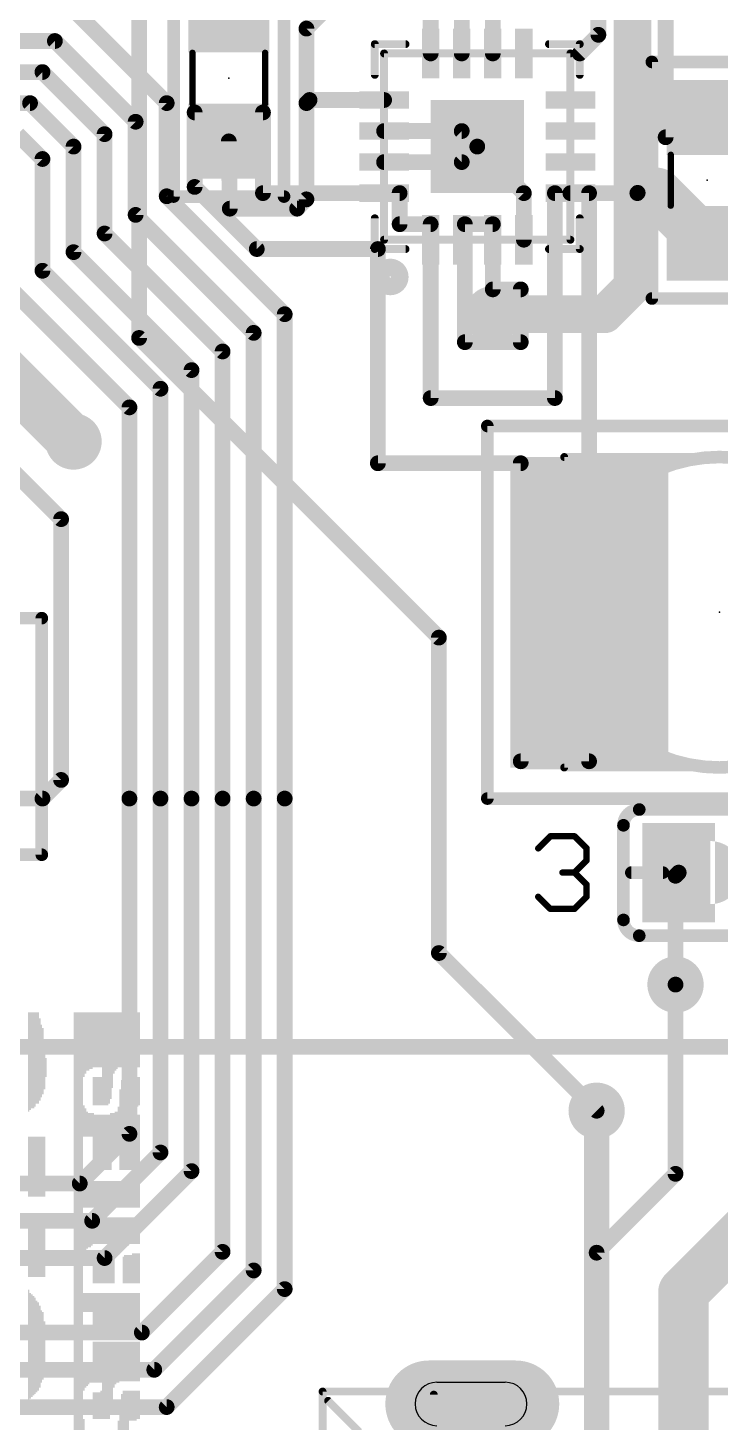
# Model space of a CAD drawing. Extents: x -12.5 to 70.1, y -12.4 to 85.2.
# Drawn here: x 27.17 to 38.31, y 24.96 to 47.41 of the extents above; entities that cross this region are included whole.
import ezdxf

# ---------------------------------------------------------------- set-up
doc = ezdxf.new("R2010")
doc.units = 0
for name, color, linetype in [('1', 12, 'CONTINUOUS'), ('16', 132, 'CONTINUOUS'), ('17', 110, 'CONTINUOUS'), ('18', 110, 'CONTINUOUS'), ('20', 53, 'CONTINUOUS'), ('21', 40, 'CONTINUOUS'), ('23', 53, 'CONTINUOUS'), ('51', 253, 'CONTINUOUS')]:
    doc.layers.add(name, color=color, linetype=linetype)

# ---------------------------------------------------------------- blocks, each defined once
blk = doc.blocks.new('RECT')
blk.add_solid([(-0.5, -0.5), (0.5, -0.5), (-0.5, 0.5), (0.5, 0.5)])
blk = doc.blocks.new('LONGP100')
at = {"const_width": 1}
blk.add_lwpolyline([(-0.5, 0), (0.5, 0)], dxfattribs=at)
at = {"const_width": 0.5}
for points in [[(-0.5, 0.25, 1), (-0.5, -0.25)], [(0.5, -0.25, 1), (0.5, 0.25)]]:
    blk.add_lwpolyline(points, format="xyb", dxfattribs=at)
blk = doc.blocks.new('ROUNDV')
at = {"const_width": 0.5}
blk.add_lwpolyline([(0, -0.25, 1), (0, 0.25, 1), (0, -0.25)], format="xyb", dxfattribs=at)

msp = doc.modelspace()

# ---------------------------------------------------------------- linework, layer by layer
at = {"layer": '1'}
for points, const_width in [([(36.35, 47.3), (36.35, 51.6)], 0.254), ([(37.433, 50.05), (37.433, 45.65)], 0.254), ([(34.15, 47), (34.15, 48.45)], 0.254), ([(27.9, 47.7), (29.4, 46.2)], 0.254), ([(31.9, 47.65), (31.65, 47.4)], 0.254), ([(33.65, 47), (33.65, 47.55)], 0.254), ([(34.65, 47), (34.65, 47.6)], 0.254), ([(31.65, 47.4), (31.65, 46.2)], 0.254), ([(36.05, 47), (36.35, 47.3)], 0.254), ([(18, 47.2), (27.6, 47.2)], 0.254), ([(27.6, 47.2), (28.9, 45.9)], 0.254), ([(18.3, 46.7), (27.4, 46.7)], 0.254), ([(27.4, 46.7), (28.4, 45.7)], 0.254), ([(18.6, 46.2), (27.2, 46.2)], 0.254), ([(27.2, 46.2), (27.9, 45.5)], 0.254), ([(29.4, 46.2), (29.4, 44.7)], 0.254), ([(31.7, 46.25), (31.65, 46.2)], 0.254), ([(31.65, 46.2), (31.65, 44.65)], 0.254), ([(32.9, 46.25), (31.7, 46.25)], 0.254), ([(30.95, 46.05), (29.85, 46.05)], 0.254), ([(29.85, 46.05), (29.85, 44.85)], 0.254), ([(30.95, 44.75), (30.95, 46.05)], 0.254), ([(27, 45.7), (27.4, 45.3)], 0.254), ([(28.4, 45.7), (28.4, 44.1)], 0.254), ([(28.9, 45.9), (28.9, 44.4)], 0.254), ([(32.9, 45.75), (34.15, 45.75)], 0.254), ([(34.15, 45.75), (34.4, 45.5)], 0.254), ([(27.9, 45.5), (27.9, 43.8)], 0.254), ([(30.416, 44.5), (30.4, 45.584)], 0.254), ([(34.15, 45.25), (34.4, 45.5)], 0.254), ([(35.15, 44.75), (34.4, 45.5)], 0.254), ([(37.433, 45.65), (44.25, 45.65)], 0.254), ([(27.4, 45.3), (27.4, 43.5)], 0.254), ([(32.9, 45.25), (34.15, 45.25)], 0.254), ([(36.9824, 44.7548), (37.2872, 44.7548)], 0.8128), ([(37.2872, 44.7548), (38.1, 43.942)], 0.8128), ([(29.85, 44.85), (30.85, 43.85)], 0.254), ([(29.4, 44.7), (31.3, 42.8)], 0.254), ([(33.15, 44.75), (30.95, 44.75)], 0.254), ([(31.65, 44.65), (31.5, 44.5)], 0.254), ([(33.15, 44.25), (33.15, 44.75)], 0.254), ([(35.15, 44), (35.15, 44.75)], 0.254), ([(36.2, 44.75), (35.65, 44.75)], 0.254), ([(35.65, 44.75), (35.65, 41.45)], 0.254), ([(35.9, 44.75), (36.9776, 44.75)], 0.254), ([(36.2, 35.6), (36.2, 44.75)], 0.254), ([(36.9776, 44.75), (36.9824, 44.7548)], 0.254), ([(28.9, 44.4), (30.8, 42.5)], 0.254), ([(31.5, 44.5), (30.416, 44.5)], 0.254), ([(33.65, 44.25), (33.15, 44.25)], 0.254), ([(33.65, 41.45), (33.65, 44.25)], 0.254), ([(34.2, 44.25), (34.2, 42.35)], 0.254), ([(34.65, 44.25), (34.2, 44.25)], 0.254), ([(34.65, 43.2), (34.65, 44.25)], 0.254), ([(38.1, 43.942), (39.878, 43.942)], 0.8128), ([(28.4, 44.1), (30.3, 42.2)], 0.254), ([(27.9, 43.8), (29.8, 41.9)], 0.254), ([(30.85, 43.85), (32.8, 43.85)], 0.254), ([(32.8, 43.85), (32.8, 40.4)], 0.254), ([(27.4, 43.5), (29.3, 41.6)], 0.254), ([(26.9, 43.2), (28.8, 41.3)], 0.254), ([(35.1, 43.2), (34.65, 43.2)], 0.254), ([(35.1, 42.35), (35.1, 43.2)], 0.254), ([(31.3, 42.8), (31.3, 35)], 0.254), ([(30.8, 42.5), (30.8, 35)], 0.254), ([(34.2, 42.35), (35.1, 42.35)], 0.254), ([(26.634, 42.016), (27.9, 40.75)], 0.8128), ([(30.3, 42.2), (30.3, 35)], 0.254), ([(29.8, 41.9), (29.8, 35)], 0.254), ([(29.3, 41.6), (29.3, 35)], 0.254), ([(35.65, 41.45), (33.65, 41.45)], 0.254), ([(28.8, 41.3), (28.8, 35)], 0.254), ([(26.2, 41), (27.7, 39.5)], 0.254), ([(32.8, 40.4), (35.1, 40.4)], 0.254), ([(35.1, 40.4), (35.1, 35.6)], 0.254), ([(27.7, 39.5), (27.7, 35.3)], 0.254), ([(35.1, 35.6), (36.2, 35.6)], 0.254), ([(27.7, 35.3), (27.4, 35)], 0.254), ([(27.4, 35), (26.516, 35)], 0.254), ([(28.8, 29.6), (28.8, 35)], 0.254), ([(29.3, 29.3), (29.3, 35)], 0.254), ([(29.8, 29), (29.8, 35)], 0.254), ([(30.3, 27.7), (30.3, 35)], 0.254), ([(30.8, 27.4), (30.8, 35)], 0.254), ([(31.3, 27.1), (31.3, 35)], 0.254), ([(37.592, 33.7566), (37.6428, 33.8074)], 0.254), ([(37.592, 32.004), (37.592, 33.7566)], 0.254), ([(16, 31), (45, 31)], 0.254), ([(36.322, 29.972), (36.322, 22.352)], 0.4064), ([(28, 28.8), (28.8, 29.6)], 0.254), ([(28.2, 28.2), (29.3, 29.3)], 0.254), ([(28.4, 27.6), (29.8, 29)], 0.254), ([(17.75, 28.8), (28, 28.8)], 0.254), ([(17.75, 28.2), (28.2, 28.2)], 0.254), ([(17.75, 27.6), (28.4, 27.6)], 0.254), ([(29, 26.4), (30.3, 27.7)], 0.254), ([(29.2, 25.8), (30.8, 27.4)], 0.254), ([(29.4, 25.2), (31.3, 27.1)], 0.254), ([(17.7, 26.4), (29, 26.4)], 0.254), ([(17.7, 25.8), (29.2, 25.8)], 0.254), ([(17.7, 25.2), (29.4, 25.2)], 0.254)]:
    msp.add_lwpolyline(points, dxfattribs=dict(at, const_width=const_width))
for points, const_width in [([(31.7135, 47.4, 1), (31.5865, 47.4)], 0.127), ([(31.6051, 47.4449, 1), (31.6949, 47.3551)], 0.127), ([(36.3949, 47.2551, 1), (36.3051, 47.3449)], 0.127), ([(27.6449, 47.2449, 1), (27.5551, 47.1551)], 0.127), ([(27.6, 47.1365, 1), (27.6, 47.2635)], 0.127), ([(36.2865, 47.3, 1), (36.4135, 47.3)], 0.127), ([(33.5865, 47, 1), (33.7135, 47)], 0.127), ([(34.0865, 47, 1), (34.2135, 47)], 0.127), ([(34.5865, 47, 1), (34.7135, 47)], 0.127), ([(36.0051, 47.0449, 1), (36.0949, 46.9551)], 0.127), ([(27.4449, 46.7449, 1), (27.3551, 46.6551)], 0.127), ([(27.4, 46.6365, 1), (27.4, 46.7635)], 0.127), ([(27.2449, 46.2449, 1), (27.1551, 46.1551)], 0.127), ([(27.2, 46.1365, 1), (27.2, 46.2635)], 0.127), ([(29.4635, 46.2, 1), (29.3365, 46.2)], 0.127), ([(29.3551, 46.1551, 1), (29.4449, 46.2449)], 0.127), ([(31.7135, 46.2, 1), (31.5865, 46.2)], 0.127), ([(31.6051, 46.2449, 1), (31.6949, 46.1551)], 0.127), ([(31.5865, 46.2, 1), (31.7135, 46.2)], 0.127), ([(31.7, 46.3135, 1), (31.7, 46.1865)], 0.127), ([(31.7449, 46.2051, 1), (31.6551, 46.2949)], 0.127), ([(32.9, 46.1865, 1), (32.9, 46.3135)], 0.127), ([(29.85, 46.1135, 1), (29.85, 45.9865)], 0.127), ([(29.9135, 46.05, 1), (29.7865, 46.05)], 0.127), ([(31.0135, 46.05, 1), (30.8865, 46.05)], 0.127), ([(30.95, 45.9865, 1), (30.95, 46.1135)], 0.127), ([(28.4635, 45.7, 1), (28.3365, 45.7)], 0.127), ([(28.3551, 45.6551, 1), (28.4449, 45.7449)], 0.127), ([(28.9635, 45.9, 1), (28.8365, 45.9)], 0.127), ([(28.8551, 45.8551, 1), (28.9449, 45.9449)], 0.127), ([(32.9, 45.8135, 1), (32.9, 45.6865)], 0.127), ([(34.1949, 45.7949, 1), (34.1051, 45.7051)], 0.127), ([(34.15, 45.6865, 1), (34.15, 45.8135)], 0.127), ([(27.9635, 45.5, 1), (27.8365, 45.5)], 0.127), ([(27.8551, 45.4551, 1), (27.9449, 45.5449)], 0.127), ([(30.4635, 45.5849, 1), (30.3365, 45.5831)], 0.127), ([(34.4449, 45.5449, 1), (34.3551, 45.4551)], 0.127), ([(34.4449, 45.4551, 1), (34.3551, 45.5449)], 0.127), ([(34.3551, 45.4551, 1), (34.4449, 45.5449)], 0.127), ([(37.433, 45.7135, 1), (37.433, 45.5865)], 0.127), ([(37.3695, 45.65, 1), (37.4965, 45.65)], 0.127), ([(27.4635, 45.3, 1), (27.3365, 45.3)], 0.127), ([(27.3551, 45.2551, 1), (27.4449, 45.3449)], 0.127), ([(32.9, 45.3135, 1), (32.9, 45.1865)], 0.127), ([(34.1051, 45.2949, 1), (34.1949, 45.2051)], 0.127), ([(34.15, 45.1865, 1), (34.15, 45.3135)], 0.127), ([(36.9824, 44.958, 1), (36.9824, 44.5516)], 0.4064), ([(37.4309, 44.8985, 1), (37.1435, 44.6111)], 0.4064), ([(37.2872, 44.5516, 1), (37.2872, 44.958)], 0.4064), ([(29.8949, 44.8949, 1), (29.8051, 44.8051)], 0.127), ([(29.7865, 44.85, 1), (29.9135, 44.85)], 0.127), ([(29.4449, 44.7449, 1), (29.3551, 44.6551)], 0.127), ([(29.3365, 44.7, 1), (29.4635, 44.7)], 0.127), ([(30.95, 44.8135, 1), (30.95, 44.6865)], 0.127), ([(30.8865, 44.75, 1), (31.0135, 44.75)], 0.127), ([(31.5865, 44.65, 1), (31.7135, 44.65)], 0.127), ([(31.6949, 44.6051, 1), (31.6051, 44.6949)], 0.127), ([(33.2135, 44.75, 1), (33.0865, 44.75)], 0.127), ([(33.15, 44.6865, 1), (33.15, 44.8135)], 0.127), ([(35.2135, 44.75, 1), (35.0865, 44.75)], 0.127), ([(35.1051, 44.7051, 1), (35.1949, 44.7949)], 0.127), ([(35.65, 44.8135, 1), (35.65, 44.6865)], 0.127), ([(35.7135, 44.75, 1), (35.5865, 44.75)], 0.127), ([(35.9, 44.8135, 1), (35.9, 44.6865)], 0.127), ([(36.2635, 44.75, 1), (36.1365, 44.75)], 0.127), ([(36.2, 44.6865, 1), (36.2, 44.8135)], 0.127), ([(36.9327, 44.7949, 1), (37.0225, 44.7051)], 0.127), ([(37.0273, 44.7099, 1), (36.9375, 44.7997)], 0.127), ([(36.9776, 44.6865, 1), (36.9776, 44.8135)], 0.127), ([(28.9449, 44.4449, 1), (28.8551, 44.3551)], 0.127), ([(28.8365, 44.4, 1), (28.9635, 44.4)], 0.127), ([(30.416, 44.5635, 1), (30.416, 44.4365)], 0.127), ([(30.3525, 44.4991, 1), (30.4795, 44.5009)], 0.127), ([(31.4551, 44.5449, 1), (31.5449, 44.4551)], 0.127), ([(31.5, 44.4365, 1), (31.5, 44.5635)], 0.127), ([(33.15, 44.3135, 1), (33.15, 44.1865)], 0.127), ([(33.0865, 44.25, 1), (33.2135, 44.25)], 0.127), ([(33.7135, 44.25, 1), (33.5865, 44.25)], 0.127), ([(33.65, 44.1865, 1), (33.65, 44.3135)], 0.127), ([(34.2635, 44.25, 1), (34.1365, 44.25)], 0.127), ([(34.2, 44.3135, 1), (34.2, 44.1865)], 0.127), ([(34.7135, 44.25, 1), (34.5865, 44.25)], 0.127), ([(34.65, 44.1865, 1), (34.65, 44.3135)], 0.127), ([(38.1, 44.1452, 1), (38.1, 43.7388)], 0.4064), ([(37.9563, 43.7983, 1), (38.2437, 44.0857)], 0.4064), ([(28.4449, 44.1449, 1), (28.3551, 44.0551)], 0.127), ([(28.3365, 44.1, 1), (28.4635, 44.1)], 0.127), ([(35.0865, 44, 1), (35.2135, 44)], 0.127), ([(27.9449, 43.8449, 1), (27.8551, 43.7551)], 0.127), ([(27.8365, 43.8, 1), (27.9635, 43.8)], 0.127), ([(30.85, 43.9135, 1), (30.85, 43.7865)], 0.127), ([(30.8051, 43.8051, 1), (30.8949, 43.8949)], 0.127), ([(32.8635, 43.85, 1), (32.7365, 43.85)], 0.127), ([(32.8, 43.7865, 1), (32.8, 43.9135)], 0.127), ([(27.4449, 43.5449, 1), (27.3551, 43.4551)], 0.127), ([(27.3365, 43.5, 1), (27.4635, 43.5)], 0.127), ([(34.65, 43.2635, 1), (34.65, 43.1365)], 0.127), ([(34.5865, 43.2, 1), (34.7135, 43.2)], 0.127), ([(35.1635, 43.2, 1), (35.0365, 43.2)], 0.127), ([(35.1, 43.1365, 1), (35.1, 43.2635)], 0.127), ([(31.3635, 42.8, 1), (31.2365, 42.8)], 0.127), ([(31.2551, 42.7551, 1), (31.3449, 42.8449)], 0.127), ([(30.8635, 42.5, 1), (30.7365, 42.5)], 0.127), ([(30.7551, 42.4551, 1), (30.8449, 42.5449)], 0.127), ([(34.2, 42.4135, 1), (34.2, 42.2865)], 0.127), ([(35.1, 42.2865, 1), (35.1, 42.4135)], 0.127), ([(30.3635, 42.2, 1), (30.2365, 42.2)], 0.127), ([(30.2551, 42.1551, 1), (30.3449, 42.2449)], 0.127), ([(34.1365, 42.35, 1), (34.2635, 42.35)], 0.127), ([(35.0365, 42.35, 1), (35.1635, 42.35)], 0.127), ([(29.8635, 41.9, 1), (29.7365, 41.9)], 0.127), ([(29.7551, 41.8551, 1), (29.8449, 41.9449)], 0.127), ([(29.3635, 41.6, 1), (29.2365, 41.6)], 0.127), ([(29.2551, 41.5551, 1), (29.3449, 41.6449)], 0.127), ([(33.65, 41.5135, 1), (33.65, 41.3865)], 0.127), ([(35.65, 41.3865, 1), (35.65, 41.5135)], 0.127), ([(28.8635, 41.3, 1), (28.7365, 41.3)], 0.127), ([(28.7551, 41.2551, 1), (28.8449, 41.3449)], 0.127), ([(33.5865, 41.45, 1), (33.7135, 41.45)], 0.127), ([(35.5865, 41.45, 1), (35.7135, 41.45)], 0.127), ([(27.7563, 40.6063, 1), (28.0437, 40.8937)], 0.4064), ([(32.8, 40.4635, 1), (32.8, 40.3365)], 0.127), ([(32.7365, 40.4, 1), (32.8635, 40.4)], 0.127), ([(35.1635, 40.4, 1), (35.0365, 40.4)], 0.127), ([(35.1, 40.3365, 1), (35.1, 40.4635)], 0.127), ([(27.7635, 39.5, 1), (27.6365, 39.5)], 0.127), ([(27.6551, 39.4551, 1), (27.7449, 39.5449)], 0.127), ([(35.1, 35.6635, 1), (35.1, 35.5365)], 0.127), ([(36.2, 35.5365, 1), (36.2, 35.6635)], 0.127), ([(35.0365, 35.6, 1), (35.1635, 35.6)], 0.127), ([(36.1365, 35.6, 1), (36.2635, 35.6)], 0.127), ([(27.6365, 35.3, 1), (27.7635, 35.3)], 0.127), ([(27.7449, 35.2551, 1), (27.6551, 35.3449)], 0.127), ([(27.3551, 35.0449, 1), (27.4449, 34.9551)], 0.127), ([(27.4, 34.9365, 1), (27.4, 35.0635)], 0.127), ([(28.8635, 35, 1), (28.7365, 35)], 0.127), ([(28.7365, 35, 1), (28.8635, 35)], 0.127), ([(29.3635, 35, 1), (29.2365, 35)], 0.127), ([(29.2365, 35, 1), (29.3635, 35)], 0.127), ([(29.8635, 35, 1), (29.7365, 35)], 0.127), ([(29.7365, 35, 1), (29.8635, 35)], 0.127), ([(30.3635, 35, 1), (30.2365, 35)], 0.127), ([(30.2365, 35, 1), (30.3635, 35)], 0.127), ([(30.8635, 35, 1), (30.7365, 35)], 0.127), ([(30.7365, 35, 1), (30.8635, 35)], 0.127), ([(31.3635, 35, 1), (31.2365, 35)], 0.127), ([(31.2365, 35, 1), (31.3635, 35)], 0.127), ([(37.6877, 33.7625, 1), (37.5979, 33.8523)], 0.127), ([(37.6555, 33.7566, 1), (37.5285, 33.7566)], 0.127), ([(37.5471, 33.8015, 1), (37.6369, 33.7117)], 0.127), ([(37.5285, 32.004, 1), (37.6555, 32.004)], 0.127), ([(36.4236, 29.972, 1), (36.2204, 29.972)], 0.2032), ([(28.7365, 29.6, 1), (28.8635, 29.6)], 0.127), ([(28.8449, 29.5551, 1), (28.7551, 29.6449)], 0.127), ([(29.3449, 29.2551, 1), (29.2551, 29.3449)], 0.127), ([(29.2365, 29.3, 1), (29.3635, 29.3)], 0.127), ([(29.7365, 29, 1), (29.8635, 29)], 0.127), ([(29.8449, 28.9551, 1), (29.7551, 29.0449)], 0.127), ([(27.9551, 28.8449, 1), (28.0449, 28.7551)], 0.127), ([(28, 28.7365, 1), (28, 28.8635)], 0.127), ([(28.1551, 28.2449, 1), (28.2449, 28.1551)], 0.127), ([(28.2, 28.1365, 1), (28.2, 28.2635)], 0.127), ([(28.3551, 27.6449, 1), (28.4449, 27.5551)], 0.127), ([(28.4, 27.5365, 1), (28.4, 27.6635)], 0.127), ([(30.2365, 27.7, 1), (30.3635, 27.7)], 0.127), ([(30.3449, 27.6551, 1), (30.2551, 27.7449)], 0.127), ([(30.7365, 27.4, 1), (30.8635, 27.4)], 0.127), ([(30.8449, 27.3551, 1), (30.7551, 27.4449)], 0.127), ([(31.3449, 27.0551, 1), (31.2551, 27.1449)], 0.127), ([(31.2365, 27.1, 1), (31.3635, 27.1)], 0.127), ([(28.9551, 26.4449, 1), (29.0449, 26.3551)], 0.127), ([(29, 26.3365, 1), (29, 26.4635)], 0.127), ([(29.1551, 25.8449, 1), (29.2449, 25.7551)], 0.127), ([(29.2, 25.7365, 1), (29.2, 25.8635)], 0.127), ([(29.3551, 25.2449, 1), (29.4449, 25.1551)], 0.127), ([(29.4, 25.1365, 1), (29.4, 25.2635)], 0.127)]:
    msp.add_lwpolyline(points, format="xyb", dxfattribs=dict(at, const_width=const_width))
at = {"layer": '16'}
for points, const_width in [([(28.956, 50.292), (28.956, 42.418)], 0.254), ([(36.9, 48), (36.9, 43.25)], 0.6096), ([(36.9, 43.25), (36.45, 42.8)], 0.6096), ([(36.45, 42.8), (34.65, 42.8)], 0.6096), ([(28.956, 42.418), (33.782, 37.592)], 0.254), ([(33.782, 37.592), (33.782, 32.512)], 0.254), ([(33.782, 32.512), (36.322, 29.972)], 0.254), ([(37.592, 28.956), (37.592, 32.004)], 0.254), ([(36.322, 27.686), (37.592, 28.956)], 0.254), ([(38.9, 28.232), (37.719, 27.051)], 0.8128), ([(36.322, 14.732), (36.322, 27.686)], 0.254), ([(37.719, 27.051), (37.719, 13.843)], 0.8128)]:
    msp.add_lwpolyline(points, dxfattribs=dict(at, const_width=const_width))
for points, const_width in [([(36.7476, 43.25, 1), (37.0524, 43.25)], 0.3048), ([(37.0078, 43.1422, 1), (36.7922, 43.3578)], 0.3048), ([(34.65, 42.9524, 1), (34.65, 42.6476)], 0.3048), ([(36.3422, 42.9078, 1), (36.5578, 42.6922)], 0.3048), ([(36.45, 42.6476, 1), (36.45, 42.9524)], 0.3048), ([(29.0009, 42.4629, 1), (28.9111, 42.3731)], 0.127), ([(28.8925, 42.418, 1), (29.0195, 42.418)], 0.127), ([(33.8455, 37.592, 1), (33.7185, 37.592)], 0.127), ([(33.7371, 37.5471, 1), (33.8269, 37.6369)], 0.127), ([(33.8269, 32.5569, 1), (33.7371, 32.4671)], 0.127), ([(33.7185, 32.512, 1), (33.8455, 32.512)], 0.127), ([(37.6555, 32.004, 1), (37.5285, 32.004)], 0.127), ([(36.2771, 29.9271, 1), (36.3669, 30.0169)], 0.127), ([(37.5285, 28.956, 1), (37.6555, 28.956)], 0.127), ([(37.6369, 28.9111, 1), (37.5471, 29.0009)], 0.127), ([(36.3855, 27.686, 1), (36.2585, 27.686)], 0.127), ([(36.2771, 27.7309, 1), (36.3669, 27.6411)], 0.127), ([(37.9222, 27.051, 1), (37.5158, 27.051)], 0.4064), ([(37.5753, 27.1947, 1), (37.8627, 26.9073)], 0.4064)]:
    msp.add_lwpolyline(points, format="xyb", dxfattribs=dict(at, const_width=const_width))
at = {"layer": '20'}
for p, q in [((33.75, 25.6), (34.3, 25.6)), ((34.3, 25.6), (34.85, 25.6))]:
    msp.add_line(p, q, dxfattribs=at)
for centre, start, end in [((33.75, 25.25), 90, 180), ((34.85, 25.25), 0, 90), ((33.75, 25.25), 180, 270), ((34.85, 25.25), 270, 0)]:
    msp.add_arc(centre, 0.35, start, end, dxfattribs=at)
at = {"layer": '21'}
for points, const_width in [([(29.511, 44.695), (29.511, 48.505)], 0.2032), ([(31.289, 48.505), (31.289, 44.695)], 0.2032), ([(32.75, 46.655), (32.75, 47.15)], 0.127), ([(32.75, 47.15), (33.245, 47.15)], 0.127), ([(35.555, 47.15), (36.05, 47.15)], 0.127), ([(36.05, 47.15), (36.05, 46.655)], 0.127), ([(37.211, 43.053), (37.211, 46.863)], 0.2032), ([(37.211, 46.863), (38.989, 46.863)], 0.2032), ([(31.289, 44.695), (29.511, 44.695)], 0.2032), ([(32.75, 44.345), (32.75, 43.85)], 0.127), ([(36.05, 43.85), (36.05, 44.345)], 0.127), ([(32.75, 43.85), (33.245, 43.85)], 0.127), ([(35.555, 43.85), (36.05, 43.85)], 0.127), ([(38.989, 43.053), (37.211, 43.053)], 0.2032), ([(34.562, 41), (42.038, 41)], 0.2032), ([(34.562, 35), (34.562, 41)], 0.2032), ([(25.611, 37.905), (27.389, 37.905)], 0.2032), ([(27.389, 37.905), (27.389, 34.095)], 0.2032), ([(42.038, 35), (34.562, 35)], 0.2032), ([(37.0078, 34.8234), (41.0718, 34.8234)], 0.2032), ([(36.7538, 34.5694), (36.7538, 33.0454)], 0.2032), ([(27.389, 34.095), (25.611, 34.095)], 0.2032), ([(41.0718, 32.7914), (37.0078, 32.7914)], 0.2032)]:
    msp.add_lwpolyline(points, dxfattribs=dict(at, const_width=const_width))
for points, const_width in [([(32.75, 47.1818, 1), (32.75, 47.1183)], 0.0635), ([(32.7818, 47.15, 1), (32.7182, 47.15)], 0.0635), ([(33.245, 47.1183, 1), (33.245, 47.1818)], 0.0635), ([(35.555, 47.1818, 1), (35.555, 47.1183)], 0.0635), ([(36.0818, 47.15, 1), (36.0183, 47.15)], 0.0635), ([(36.05, 47.1183, 1), (36.05, 47.1818)], 0.0635), ([(37.2618, 46.863, 1), (37.1602, 46.863)], 0.1016), ([(37.211, 46.9138, 1), (37.211, 46.8122)], 0.1016), ([(32.7182, 46.655, 1), (32.7818, 46.655)], 0.0635), ([(36.0183, 46.655, 1), (36.0818, 46.655)], 0.0635), ([(29.511, 44.7458, 1), (29.511, 44.6442)], 0.1016), ([(29.4602, 44.695, 1), (29.5618, 44.695)], 0.1016), ([(31.2382, 44.695, 1), (31.3398, 44.695)], 0.1016), ([(31.289, 44.6442, 1), (31.289, 44.7458)], 0.1016), ([(32.7818, 44.345, 1), (32.7182, 44.345)], 0.0635), ([(36.0818, 44.345, 1), (36.0183, 44.345)], 0.0635), ([(32.75, 43.8818, 1), (32.75, 43.8182)], 0.0635), ([(32.7182, 43.85, 1), (32.7818, 43.85)], 0.0635), ([(33.245, 43.8182, 1), (33.245, 43.8818)], 0.0635), ([(35.555, 43.8818, 1), (35.555, 43.8182)], 0.0635), ([(36.0183, 43.85, 1), (36.0818, 43.85)], 0.0635), ([(36.05, 43.8182, 1), (36.05, 43.8818)], 0.0635), ([(33, 43.2586, 1), (33, 43.5414, 1), (33, 43.2586)], 0.3048), ([(37.211, 43.1038, 1), (37.211, 43.0022)], 0.1016), ([(37.1602, 43.053, 1), (37.2618, 43.053)], 0.1016), ([(34.562, 41.0508, 1), (34.562, 40.9492)], 0.1016), ([(34.6128, 41, 1), (34.5112, 41)], 0.1016), ([(27.4398, 37.905, 1), (27.3382, 37.905)], 0.1016), ([(27.389, 37.8542, 1), (27.389, 37.9558)], 0.1016), ([(34.562, 35.0508, 1), (34.562, 34.9492)], 0.1016), ([(34.5112, 35, 1), (34.6128, 35)], 0.1016), ([(37.0078, 34.8234, 0.4142), (36.7538, 34.5694)], 0.2032), ([(37.0078, 34.8742, 1), (37.0078, 34.7726)], 0.1016), ([(37.0078, 34.7726, 1), (37.0078, 34.8742)], 0.1016), ([(36.8046, 34.5694, 1), (36.703, 34.5694)], 0.1016), ([(36.703, 34.5694, 1), (36.8046, 34.5694)], 0.1016), ([(27.3382, 34.095, 1), (27.4398, 34.095)], 0.1016), ([(27.389, 34.0442, 1), (27.389, 34.1458)], 0.1016), ([(36.7538, 33.0454, 0.4142), (37.0078, 32.7914)], 0.2032), ([(36.8046, 33.0454, 1), (36.703, 33.0454)], 0.1016), ([(36.703, 33.0454, 1), (36.8046, 33.0454)], 0.1016), ([(37.0078, 32.8422, 1), (37.0078, 32.7406)], 0.1016), ([(37.0078, 32.7406, 1), (37.0078, 32.8422)], 0.1016)]:
    msp.add_lwpolyline(points, format="xyb", dxfattribs=dict(at, const_width=const_width))
at = {"layer": '23'}
for p in [(30.4, 46.6), (34.4, 45.5), (38.1, 44.958), (38.3, 38)]:
    msp.add_point(p, dxfattribs=at)
at = {"layer": '51'}
for points, const_width in [([(29.815, 47.01), (29.815, 46.19)], 0.1016), ([(30.985, 47.01), (30.985, 46.19)], 0.1016), ([(32.9, 44), (32.9, 47)], 0.127), ([(32.9, 47), (35.9, 47)], 0.127), ([(35.9, 47), (35.9, 44)], 0.127), ([(37.515, 44.548), (37.515, 45.368)], 0.1016), ([(35.9, 44), (32.9, 44)], 0.127), ([(35.8, 40.5), (40.8, 40.5)], 0.127), ([(35.8, 35.5), (35.8, 40.5)], 0.127), ([(40.8, 35.5), (35.8, 35.5)], 0.127), ([(35.3812, 34.1977), (35.5761, 34.3926)], 0.1016), ([(35.5761, 34.3926), (35.9659, 34.3926)], 0.1016), ([(35.9659, 34.3926), (36.1608, 34.1977)], 0.1016), ([(36.1608, 34.1977), (36.1608, 34.0028)], 0.1016), ([(36.1608, 34.0028), (35.9659, 33.8079)], 0.1016), ([(37.3888, 33.8074), (36.8808, 33.8074)], 0.2032), ([(35.9659, 33.8079), (35.771, 33.8079)], 0.1016), ([(35.9659, 33.8079), (36.1608, 33.613)], 0.1016), ([(35.5761, 33.2232), (35.3812, 33.4181)], 0.1016), ([(36.1608, 33.4181), (35.9659, 33.2232)], 0.1016), ([(36.1608, 33.613), (36.1608, 33.4181)], 0.1016), ([(35.9659, 33.2232), (35.5761, 33.2232)], 0.1016), ([(31.91, 22.7), (31.91, 25.45)], 0.127), ([(31.91, 25.45), (45.28, 25.45)], 0.127), ([(33.7, 24.8), (33.7, 25.4)], 0.127), ([(32.5, 24.8), (32, 25.3)], 0.127)]:
    msp.add_lwpolyline(points, dxfattribs=dict(at, const_width=const_width))
for points, const_width in [([(29.8404, 47.01, 1), (29.7896, 47.01)], 0.0508), ([(31.0104, 47.01, 1), (30.9596, 47.01)], 0.0508), ([(32.9318, 47, 1), (32.8682, 47)], 0.0635), ([(32.9, 47.0318, 1), (32.9, 46.9682)], 0.0635), ([(35.9318, 47, 1), (35.8682, 47)], 0.0635), ([(35.9, 46.9682, 1), (35.9, 47.0318)], 0.0635), ([(29.7896, 46.19, 1), (29.8404, 46.19)], 0.0508), ([(30.9596, 46.19, 1), (31.0104, 46.19)], 0.0508), ([(37.5404, 45.368, 1), (37.4896, 45.368)], 0.0508), ([(37.4896, 44.548, 1), (37.5404, 44.548)], 0.0508), ([(32.9, 44.0318, 1), (32.9, 43.9682)], 0.0635), ([(32.8682, 44, 1), (32.9318, 44)], 0.0635), ([(35.8682, 44, 1), (35.9318, 44)], 0.0635), ([(35.9, 43.9682, 1), (35.9, 44.0318)], 0.0635), ([(38.3, 35.5, 1), (38.3, 40.5, 1), (38.3, 35.5)], 0.2032), ([(35.8, 40.5318, 1), (35.8, 40.4682)], 0.0635), ([(35.8318, 40.5, 1), (35.7683, 40.5)], 0.0635), ([(35.8, 35.5318, 1), (35.8, 35.4682)], 0.0635), ([(35.7683, 35.5, 1), (35.8318, 35.5)], 0.0635), ([(35.5761, 34.418, 1), (35.5761, 34.3672)], 0.0508), ([(35.5941, 34.3746, 1), (35.5581, 34.4106)], 0.0508), ([(35.9839, 34.4106, 1), (35.9479, 34.3746)], 0.0508), ([(35.9659, 34.3672, 1), (35.9659, 34.418)], 0.0508), ([(38.1508, 33.9344, 1), (38.1508, 33.6804)], 1.27), ([(35.3632, 34.2157, 1), (35.3992, 34.1797)], 0.0508), ([(36.1862, 34.1977, 1), (36.1354, 34.1977)], 0.0508), ([(36.1428, 34.1797, 1), (36.1788, 34.2157)], 0.0508), ([(36.1354, 34.0028, 1), (36.1862, 34.0028)], 0.0508), ([(36.1788, 33.9848, 1), (36.1428, 34.0208)], 0.0508), ([(36.8808, 33.8582, 1), (36.8808, 33.7566)], 0.1016), ([(37.3888, 33.7566, 1), (37.3888, 33.8582)], 0.1016), ([(35.771, 33.8333, 1), (35.771, 33.7825)], 0.0508), ([(35.9839, 33.8259, 1), (35.9479, 33.7899)], 0.0508), ([(35.9479, 33.8259, 1), (35.9839, 33.7899)], 0.0508), ([(35.9659, 33.7825, 1), (35.9659, 33.8333)], 0.0508), ([(35.3992, 33.4361, 1), (35.3632, 33.4001)], 0.0508), ([(36.1862, 33.613, 1), (36.1354, 33.613)], 0.0508), ([(36.1428, 33.595, 1), (36.1788, 33.631)], 0.0508), ([(36.1788, 33.4001, 1), (36.1428, 33.4361)], 0.0508), ([(35.5761, 33.2486, 1), (35.5761, 33.1978)], 0.0508), ([(35.5581, 33.2052, 1), (35.5941, 33.2412)], 0.0508), ([(35.9479, 33.2412, 1), (35.9839, 33.2052)], 0.0508), ([(35.9659, 33.1978, 1), (35.9659, 33.2486)], 0.0508), ([(36.1354, 33.4181, 1), (36.1862, 33.4181)], 0.0508), ([(31.91, 25.4818, 1), (31.91, 25.4183)], 0.0635), ([(31.9417, 25.45, 1), (31.8783, 25.45)], 0.0635), ([(33.7318, 25.4, 1), (33.6683, 25.4)], 0.0635), ([(32.0225, 25.3225, 1), (31.9775, 25.2775)], 0.0635)]:
    msp.add_lwpolyline(points, format="xyb", dxfattribs=dict(at, const_width=const_width))

# ---------------------------------------------------------------- block references
at = {"layer": '1'}
for p, xscale, yscale, rotation in [((30.4, 47.616), 1.2, 1.3, 270), ((33.65, 47), 0.8, 0.28, 270), ((34.15, 47), 0.8, 0.28, 270), ((34.65, 47), 0.8, 0.28, 270), ((35.15, 47), 0.8, 0.28, 270), ((38.1, 45.974), 1.2, 1.3, 90), ((35.9, 46.25), 0.8, 0.28, 180), ((30.4, 45.584), 1.2, 1.3, 270), ((34.4, 45.5), 1.5, 1.5, 90), ((35.9, 45.75), 0.8, 0.28, 180), ((35.9, 45.25), 0.8, 0.28, 180), ((35.9, 44.75), 0.8, 0.28, 180), ((38.1, 43.942), 1.2, 1.3, 90), ((33.65, 44), 0.8, 0.28, 90), ((34.15, 44), 0.8, 0.28, 90), ((34.65, 44), 0.8, 0.28, 90), ((35.15, 44), 0.8, 0.28, 90), ((37.6428, 33.8074), 1.1684, 1.6002, 180)]:
    msp.add_blockref('RECT', p, dxfattribs=dict(at, xscale=xscale, yscale=yscale, rotation=rotation))
for p, xscale, yscale in [((32.9, 46.25), 0.8, 0.28), ((32.9, 45.75), 0.8, 0.28), ((32.9, 45.25), 0.8, 0.28), ((32.9, 44.75), 0.8, 0.28), ((36.204, 38), 2.54, 5)]:
    msp.add_blockref('RECT', p, dxfattribs=dict(at, xscale=xscale, yscale=yscale))
at = {"layer": '17', "xscale": 1.4, "yscale": 1.4, "rotation": 180}
msp.add_blockref('LONGP100', (34.32, 25.25), dxfattribs=at)
msp.add_blockref('LONGP100', (34.32, 25.25), dxfattribs=at)
at = {"layer": '18', "xscale": 0.9064, "yscale": 0.9064}
for p in [(34.4, 45.5), (34.4, 45.5), (34.65, 42.8), (34.65, 42.8), (27.9, 40.75), (27.9, 40.75), (37.592, 32.004), (37.592, 32.004), (36.322, 29.972), (36.322, 29.972)]:
    msp.add_blockref('ROUNDV', p, dxfattribs=at)
at = {"layer": '21', "yscale": 0.0254, "rotation": 90}
for p, xscale in [((27.178, 30.7594), 1.6002), ((27.2034, 30.7721), 1.5748), ((27.2288, 30.7848), 1.5494), ((27.2542, 30.7848), 1.5494), ((27.2796, 30.7975), 1.524), ((27.305, 30.8229), 1.4732), ((27.3304, 30.8229), 1.4732), ((27.3558, 30.7975), 1.3208), ((27.9146, 20.955), 21.209), ((27.94, 20.955), 21.209), ((27.9654, 20.955), 21.209), ((27.9908, 20.955), 21.209), ((28.0162, 20.955), 21.209), ((28.0416, 20.955), 21.209), ((28.067, 31.0388), 1.0414), ((28.0924, 31.0642), 0.9906), ((28.1178, 31.0896), 0.9398), ((28.1432, 31.0896), 0.9398), ((28.1686, 31.1023), 0.9144), ((28.194, 31.1023), 0.9144), ((28.2194, 31.115), 0.889), ((28.2448, 31.115), 0.889), ((28.2702, 31.115), 0.889), ((28.2956, 31.115), 0.889), ((28.321, 31.115), 0.889), ((28.3464, 31.115), 0.889), ((28.3718, 30.8102), 1.4986), ((28.3972, 30.8102), 1.4986), ((28.4226, 30.8102), 1.4986), ((28.448, 30.8102), 1.4986), ((28.4734, 30.8229), 1.4732), ((28.4988, 30.861), 1.397), ((28.5242, 30.9499), 1.2192), ((28.5496, 31.0642), 0.9906), ((28.575, 31.0896), 0.9398), ((28.6004, 31.1023), 0.9144), ((28.6258, 31.115), 0.889), ((28.6512, 31.115), 0.889), ((28.6766, 31.115), 0.889), ((28.702, 31.115), 0.889), ((28.7274, 31.115), 0.889), ((28.7528, 31.115), 0.889), ((28.7782, 31.1277), 0.8636), ((28.8036, 31.1277), 0.8636), ((28.829, 31.1277), 0.8636), ((28.8544, 31.115), 0.889), ((28.8798, 31.115), 0.889), ((28.9052, 31.115), 0.889), ((28.9306, 31.115), 0.889), ((28.956, 31.115), 0.889), ((27.3812, 30.7721), 1.1684), ((27.4066, 30.7721), 1.0668), ((27.432, 30.7213), 0.8128), ((27.4574, 30.6705), 0.3048), ((28.7528, 29.7815), 1.524), ((28.7782, 29.7815), 1.524), ((28.8036, 30.2895), 0.508), ((28.829, 30.2895), 0.508), ((28.8544, 30.2895), 0.508), ((28.8798, 30.2895), 0.508), ((28.9052, 30.2895), 0.508), ((28.2194, 30.2895), 0.4572), ((28.2448, 30.2895), 0.4572), ((28.2702, 30.2895), 0.4572), ((28.2956, 30.2895), 0.4572), ((28.321, 30.2895), 0.4572), ((28.3464, 30.2895), 0.4572), ((28.6512, 29.6672), 1.2954), ((28.6766, 29.7434), 1.4478), ((28.702, 29.7688), 1.4986), ((28.7274, 29.7688), 1.4986), ((28.9306, 30.2768), 0.4826), ((28.956, 30.2895), 0.4572), ((28.067, 29.8069), 0.508), ((28.0924, 29.7815), 0.4572), ((28.1178, 29.7561), 0.4064), ((28.1432, 29.7434), 0.381), ((28.1686, 29.7434), 0.381), ((28.194, 29.7434), 0.381), ((28.2194, 29.4767), 0.9144), ((28.2448, 29.464), 0.889), ((28.2702, 29.464), 0.889), ((28.2956, 29.464), 0.889), ((28.321, 29.464), 0.889), ((28.3464, 29.464), 0.889), ((28.3718, 29.464), 0.889), ((28.3972, 29.464), 0.889), ((28.4226, 29.464), 0.889), ((28.448, 29.464), 0.889), ((28.4734, 29.464), 0.889), ((28.4988, 29.4767), 0.9144), ((28.5242, 29.7053), 0.4572), ((28.5496, 29.7053), 0.4572), ((28.575, 29.718), 0.4826), ((28.6004, 29.718), 0.4826), ((28.6258, 29.7561), 0.5588), ((28.8036, 29.4513), 0.8636), ((28.829, 29.4513), 0.8636), ((28.8544, 29.4513), 0.8636), ((28.8798, 29.4513), 0.8636), ((28.9052, 29.4513), 0.8636), ((28.9306, 29.464), 0.889), ((28.956, 29.464), 0.889), ((27.178, 29.0703), 0.9652), ((27.2034, 29.0703), 0.9652), ((27.2288, 29.0703), 0.9652), ((27.2542, 29.0703), 0.9652), ((27.2796, 29.0703), 0.9652), ((27.305, 29.0703), 0.9652), ((27.3304, 29.0703), 0.9652), ((27.3558, 29.0703), 0.9652), ((27.3812, 29.0703), 0.9652), ((27.4066, 29.0703), 0.9652), ((27.432, 29.0703), 0.9652), ((28.067, 28.6258), 0.4318), ((28.0924, 28.6258), 0.4318), ((28.1178, 28.6258), 0.4318), ((28.1432, 28.6258), 0.4318), ((28.1686, 28.6258), 0.4318), ((28.194, 28.6258), 0.4318), ((28.2194, 28.6258), 0.4318), ((28.2448, 28.6258), 0.4318), ((28.2702, 28.6258), 0.4318), ((28.2956, 28.6258), 0.4318), ((28.321, 28.6258), 0.4318), ((28.3464, 28.6258), 0.4318), ((28.3718, 28.6258), 0.4318), ((28.3972, 28.6258), 0.4318), ((28.4226, 28.6258), 0.4318), ((28.448, 28.6258), 0.4318), ((28.4734, 28.6258), 0.4318), ((28.4988, 28.6258), 0.4318), ((28.5242, 28.6258), 0.4318), ((28.5496, 28.6258), 0.4318), ((28.575, 28.6258), 0.4318), ((28.6004, 28.6258), 0.4318), ((28.6258, 28.6258), 0.4318), ((28.6512, 28.6258), 0.4318), ((28.6766, 28.6258), 0.4318), ((28.702, 28.6258), 0.4318), ((28.7274, 28.6258), 0.4318), ((28.7528, 28.6258), 0.4318), ((28.7782, 28.6258), 0.4318), ((28.8036, 28.6258), 0.4318), ((28.829, 28.6258), 0.4318), ((28.8544, 28.6258), 0.4318), ((28.8798, 28.6258), 0.4318), ((28.9052, 28.6258), 0.4318), ((28.9306, 28.6258), 0.4318), ((28.956, 28.6258), 0.4318), ((27.178, 27.7749), 0.9652), ((27.2034, 27.7749), 0.9652), ((27.2288, 27.7749), 0.9652), ((27.2542, 27.7749), 0.9652), ((27.2796, 27.7749), 0.9652), ((27.305, 27.7749), 0.9652), ((27.3304, 27.7749), 0.9652), ((27.3558, 27.7749), 0.9652), ((27.3812, 27.7749), 0.9652), ((27.4066, 27.7749), 0.9652), ((27.432, 27.7749), 0.9652), ((28.067, 27.9654), 0.5842), ((28.0924, 27.9908), 0.5334), ((28.1178, 28.0035), 0.508), ((28.1432, 28.0162), 0.4826), ((28.1686, 28.0162), 0.4826), ((28.194, 28.0289), 0.4572), ((28.2194, 28.0416), 0.4318), ((28.2448, 28.0416), 0.4318), ((28.2702, 28.0416), 0.4318), ((28.2956, 28.0416), 0.4318), ((28.321, 28.0416), 0.4318), ((28.3464, 28.0416), 0.4318), ((28.3718, 28.0416), 0.4318), ((28.3972, 28.0416), 0.4318), ((28.4226, 28.0416), 0.4318), ((28.448, 28.0416), 0.4318), ((28.4734, 28.0416), 0.4318), ((28.4988, 28.0289), 0.4572), ((28.5242, 28.0289), 0.4572), ((28.5496, 28.0162), 0.4826), ((28.575, 28.0035), 0.508), ((28.6004, 27.9781), 0.5588), ((28.6258, 27.9527), 0.6096), ((28.6512, 28.0035), 0.508), ((28.6766, 28.0162), 0.4826), ((28.702, 28.0162), 0.4826), ((28.7274, 28.0289), 0.4572), ((28.7528, 28.0289), 0.4572), ((28.7782, 28.0289), 0.4572), ((28.8036, 28.0416), 0.4318), ((28.829, 28.0416), 0.4318), ((28.8544, 28.0416), 0.4318), ((28.8798, 28.0416), 0.4318), ((28.9052, 28.0416), 0.4318), ((28.9306, 28.0416), 0.4318), ((28.956, 28.0416), 0.4318), ((28.2194, 27.4193), 0.4572), ((28.2448, 27.4193), 0.4572), ((28.2702, 27.432), 0.4826), ((28.2956, 27.432), 0.4826), ((28.321, 27.432), 0.4826), ((28.3464, 27.432), 0.4826), ((28.3718, 27.432), 0.4826), ((28.3972, 27.432), 0.4826), ((28.4226, 27.432), 0.4826), ((28.448, 27.432), 0.4826), ((28.4734, 27.432), 0.4826), ((28.4988, 27.4193), 0.4572), ((28.5242, 27.4193), 0.4572), ((28.702, 27.4066), 0.4318), ((28.7274, 27.4193), 0.4572), ((28.7528, 27.4193), 0.4572), ((28.7782, 27.4193), 0.4572), ((28.8036, 27.4193), 0.4572), ((28.829, 27.4193), 0.4572), ((28.8544, 27.432), 0.4826), ((28.8798, 27.432), 0.4826), ((28.9052, 27.432), 0.4826), ((28.9306, 27.432), 0.4826), ((28.956, 27.432), 0.4826), ((28.5496, 27.3939), 0.4064), ((27.178, 26.2001), 1.778), ((27.2034, 26.1874), 1.7018), ((27.2288, 26.1874), 1.651), ((27.2542, 26.1874), 1.6002), ((27.2796, 26.1874), 1.5494), ((28.067, 26.8859), 0.3048), ((28.0924, 26.8859), 0.3048), ((28.1178, 26.8859), 0.3048), ((28.1432, 26.8859), 0.3048), ((28.1686, 26.8859), 0.3048), ((28.194, 26.8859), 0.3048), ((28.2194, 26.7208), 0.635), ((28.2448, 26.7208), 0.635), ((28.2702, 26.7208), 0.635), ((28.2956, 26.7208), 0.635), ((28.321, 26.7208), 0.635), ((28.3464, 26.7208), 0.635), ((28.3718, 26.7208), 0.635), ((28.3972, 26.7208), 0.635), ((28.4226, 26.7208), 0.635), ((28.448, 26.7208), 0.635), ((28.4734, 26.7208), 0.635), ((28.4988, 26.7208), 0.635), ((28.5242, 26.7208), 0.635), ((28.5496, 26.7208), 0.635), ((28.575, 26.7208), 0.635), ((28.6004, 26.7208), 0.635), ((28.6258, 26.7208), 0.635), ((28.6512, 26.7208), 0.635), ((28.6766, 26.7208), 0.635), ((28.702, 26.7208), 0.635), ((28.7274, 26.7208), 0.635), ((28.7528, 26.7208), 0.635), ((28.7782, 26.7208), 0.635), ((28.8036, 26.7208), 0.635), ((28.829, 26.7208), 0.635), ((28.8544, 26.7208), 0.635), ((28.8798, 26.7208), 0.635), ((28.9052, 26.7208), 0.635), ((28.9306, 26.7208), 0.635), ((28.956, 26.7208), 0.635), ((27.305, 26.1747), 1.4732), ((27.3304, 26.1747), 1.4224), ((27.3558, 26.1747), 1.3208), ((27.3812, 26.1747), 1.1684), ((27.4066, 26.1874), 1.0922), ((27.432, 26.1874), 0.7874), ((28.2194, 25.9207), 0.6604), ((28.2448, 25.9207), 0.6604), ((28.2702, 25.9207), 0.6604), ((28.2956, 25.9207), 0.6604), ((28.321, 25.9207), 0.6604), ((28.3464, 25.9207), 0.6604), ((28.3718, 25.6286), 1.2446), ((28.3972, 25.6286), 1.2446), ((28.4226, 25.6286), 1.2446), ((28.448, 25.6286), 1.2446), ((28.4734, 25.6286), 1.2446), ((28.4988, 25.6921), 1.1176), ((28.5242, 25.7683), 0.9652), ((28.5496, 25.8826), 0.7366), ((28.575, 25.908), 0.6858), ((28.6004, 25.9207), 0.6604), ((28.6258, 25.9207), 0.6604), ((28.6512, 25.9334), 0.635), ((28.6766, 25.9334), 0.635), ((28.702, 25.9334), 0.635), ((28.7274, 25.9334), 0.635), ((28.7528, 25.9334), 0.635), ((28.7782, 25.9334), 0.635), ((28.8036, 25.9334), 0.635), ((28.829, 25.9334), 0.635), ((28.8544, 25.9334), 0.635), ((28.8798, 25.9334), 0.635), ((28.9052, 25.9334), 0.635), ((28.9306, 25.9334), 0.635), ((28.956, 25.9334), 0.635), ((28.067, 25.6794), 0.4318), ((28.0924, 25.7048), 0.381), ((28.1178, 25.7175), 0.3556), ((28.1432, 25.7302), 0.3302), ((28.1686, 25.7429), 0.3048), ((28.194, 25.7429), 0.3048), ((28.2194, 25.2222), 0.4318), ((28.2448, 25.2222), 0.4318), ((28.2702, 25.2222), 0.4318), ((28.2956, 25.2222), 0.4318), ((28.321, 25.2222), 0.4318), ((28.3464, 25.2349), 0.4572), ((28.6766, 24.9301), 0.9652), ((28.702, 24.9555), 1.016), ((28.7274, 24.9555), 1.016), ((28.7528, 24.9555), 1.016), ((28.7782, 24.9555), 1.016), ((28.8036, 25.2222), 0.4826), ((28.829, 25.2222), 0.4826), ((28.8544, 25.2222), 0.4826), ((28.8798, 25.2222), 0.4826), ((28.9052, 25.2222), 0.4826), ((28.9306, 25.2349), 0.4572), ((28.956, 25.2349), 0.4572), ((28.6512, 24.8539), 0.8128), ((28.067, 24.7269), 0.5588), ((28.6258, 24.7142), 0.5334)]:
    msp.add_blockref('RECT', p, dxfattribs=dict(at, xscale=xscale))
at = {"layer": '51', "xscale": 0.65, "yscale": 1.3}
for p, rotation in [((30.4, 47.3418), 270), ((30.4, 45.8686), 270), ((38.1, 45.6894), 90), ((38.1, 44.2162), 90)]:
    msp.add_blockref('RECT', p, dxfattribs=dict(at, rotation=rotation))

doc.saveas('drawing.dxf')
